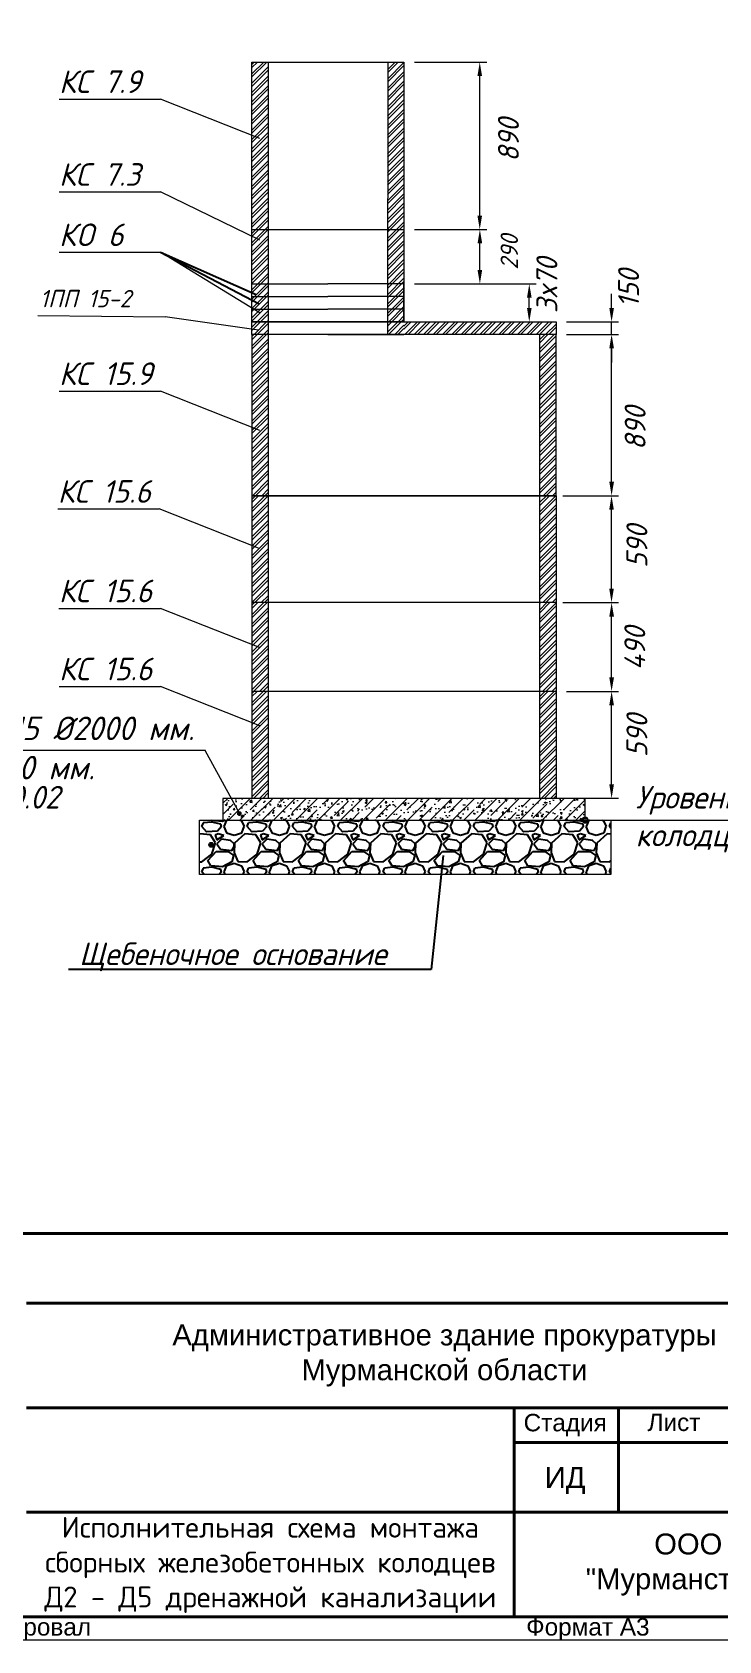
# Model space of a CAD drawing. Header units: millimetres. Extents: x 1064 to 180712, y 574 to 40185.
# Drawn here: x 156811 to 166670, y 574 to 23658 of the extents above; entities that cross this region are included whole.
import ezdxf

# ---------------------------------------------------------------- set-up
doc = ezdxf.new("R2010")
doc.units = ezdxf.units.MM
doc.layers.add('.', color=7, linetype='Continuous', lineweight=0, true_color=0xffffff)
for name, color, linetype, lineweight in [('00-рамка', 7, 'Continuous', 40), ('Канализация К1', 14, 'Continuous', 40), ('норма', 7, 'Continuous', 50), ('Размеры КР', 23, 'Continuous', 13), ('Тонко', 7, 'Continuous', 15)]:
    doc.layers.add(name, color=color, linetype=linetype, lineweight=lineweight)
doc.styles.add('2_5-Ариел', font='arial.ttf', dxfattribs={"height": 2.5})
doc.styles.add('3_0-Ариел', font='arial.ttf', dxfattribs={"height": 3})
doc.styles.add('GOST-2.304_Type-B_italic', font='GOST Common Italic.ttf')
doc.styles.add('Line_GUGK', font='GOST Common.ttf')
doc.styles.add('ГОСТ', font='GOST Common Italic.ttf', dxfattribs={"height": 300})
doc.styles.add('ГП-ариель', font='arial.ttf')
doc.linetypes.add('MYOTKOS', pattern='A,0.25,["|",Line_GUGK,S=0.5,R=0,X=0,Y=0.1],0.5,["|",Line_GUGK,S=0.9,R=0,X=0,Y=0.3],0.25', length=1)
doc.dimstyles.new('М 50', dxfattribs={"dimscale": 0, "dimtxt": 300, "dimasz": 200, "dimexe": 100, "dimexo": 150, "dimgap": 70, "dimtad": 1, "dimdec": 0, "dimlfac": 0.5, "dimdsep": 46, "dimtxsty": 'ГОСТ', "dimcen": 100, "dimdle": 150, "dimclrd": 256, "dimclre": 256, "dimclrt": 256, "dimazin": 3, "dimtfac": 1, "dimtdec": 0, "dimtmove": 1, "dimatfit": 3, "dimfxl": 100, "dimtolj": 1, "dimlwd": -1, "dimlwe": -1, "dimarcsym": 0})
pattern_1 = [(45, (-265703.28, -581631.07), (-67.351921, 67.351921), []), (45, (-265658.38, -581631.07), (-67.351921, 67.351921), [])]
pattern_2 = [(45, (-267289.36, -631709.12), (-67.351921, 67.351921), []), (45, (-267244.46, -631709.12), (-67.351921, 67.351921), [])]

# ---------------------------------------------------------------- blocks, each defined once
blk = doc.blocks.new('*D134')
at = {"layer": 'Defpoints', "color": 0, "transparency": 16777216}
for p in [(164333, 14198), (165130, 14198), (164333, 12664)]:
    blk.add_point(p, dxfattribs=at)
at = {"layer": 'Размеры КР', "transparency": 16777216}
for p, q in [((164483, 14198), (165230, 14198)), ((165130, 12864), (165130, 13998)), ((164483, 12664), (165230, 12664))]:
    blk.add_line(p, q, dxfattribs=at)
for points in [[(165097, 13998), (165164, 13998), (165130, 14198)], [(165097, 12864), (165164, 12864), (165130, 12664)]]:
    blk.add_solid(points, dxfattribs=at)
at = {"layer": 'Размеры КР', "lineweight": 13, "transparency": 16777216, "insert": (165493, 13562), "char_height": 300, "attachment_point": 5, "rotation": 90, "style": 'ГОСТ'}
blk.add_mtext('\\A1;590', dxfattribs=at)
blk = doc.blocks.new('*D135')
at = {"layer": 'Defpoints', "color": 0, "transparency": 16777216}
for p in [(164333, 19320), (165130, 19320), (164333, 17006)]:
    blk.add_point(p, dxfattribs=at)
at = {"layer": 'Размеры КР', "transparency": 16777216}
for p, q in [((164483, 19320), (165230, 19320)), ((165130, 17206), (165130, 19120)), ((164483, 17006), (165230, 17006))]:
    blk.add_line(p, q, dxfattribs=at)
for points in [[(165097, 19120), (165164, 19120), (165130, 19320)], [(165097, 17206), (165164, 17206), (165130, 17006)]]:
    blk.add_solid(points, dxfattribs=at)
at = {"layer": 'Размеры КР', "lineweight": 13, "transparency": 16777216, "insert": (165468, 17973), "char_height": 300, "attachment_point": 5, "rotation": 90, "style": 'ГОСТ'}
blk.add_mtext('\\A1;890', dxfattribs=at)
blk = doc.blocks.new('*D139')
at = {"layer": 'Defpoints', "color": 0, "transparency": 16777216}
for p in [(162149, 20046), (163948, 20046), (162149, 19501)]:
    blk.add_point(p, dxfattribs=at)
at = {"layer": 'Размеры КР', "transparency": 16777216}
for p, q in [((162299, 20046), (164048, 20046)), ((163948, 19701), (163948, 19846)), ((162299, 19501), (164048, 19501))]:
    blk.add_line(p, q, dxfattribs=at)
for points in [[(163915, 19846), (163982, 19846), (163948, 20046)], [(163915, 19701), (163982, 19701), (163948, 19501)]]:
    blk.add_solid(points, dxfattribs=at)
at = {"layer": 'Размеры КР', "lineweight": 13, "transparency": 16777216, "insert": (164201, 20023), "char_height": 300, "attachment_point": 5, "rotation": 90, "style": 'ГОСТ'}
blk.add_mtext('\\A1;3x70', dxfattribs=at)
blk = doc.blocks.new('*D140')
at = {"layer": 'Defpoints', "color": 0, "transparency": 16777216}
for p in [(162149, 20826), (163239, 20826), (162149, 20046)]:
    blk.add_point(p, dxfattribs=at)
at = {"layer": 'Размеры КР', "transparency": 16777216}
for p, q in [((162299, 20826), (163339, 20826)), ((163239, 20246), (163239, 20626)), ((162299, 20046), (163339, 20046))]:
    blk.add_line(p, q, dxfattribs=at)
for points in [[(163205, 20626), (163272, 20626), (163239, 20826)], [(163205, 20246), (163272, 20246), (163239, 20046)]]:
    blk.add_solid(points, dxfattribs=at)
at = {"layer": 'Размеры КР', "lineweight": 13, "transparency": 16777216, "insert": (163661, 20501), "char_height": 300, "attachment_point": 5, "rotation": 90, "style": 'ГОСТ'}
blk.add_mtext('\\A1;{\\H0.83333x;290}', dxfattribs=at)
blk = doc.blocks.new('*D141')
at = {"layer": 'Defpoints', "color": 0, "transparency": 16777216}
for p in [(162149, 23230), (163237, 23230), (162149, 20826)]:
    blk.add_point(p, dxfattribs=at)
at = {"layer": 'Размеры КР', "transparency": 16777216}
for p, q in [((162299, 23230), (163337, 23230)), ((163237, 21026), (163237, 23030)), ((162299, 20826), (163337, 20826))]:
    blk.add_line(p, q, dxfattribs=at)
for points in [[(163204, 23030), (163270, 23030), (163237, 23230)], [(163204, 21026), (163270, 21026), (163237, 20826)]]:
    blk.add_solid(points, dxfattribs=at)
at = {"layer": 'Размеры КР', "lineweight": 13, "transparency": 16777216, "insert": (163649, 22109), "char_height": 300, "attachment_point": 5, "rotation": 90, "style": 'ГОСТ'}
blk.add_mtext('\\A1;890', dxfattribs=at)
blk = doc.blocks.new('*D148')
at = {"layer": 'Defpoints', "color": 0, "transparency": 16777216}
for p in [(164281, 17006), (165129, 17006), (164281, 15472)]:
    blk.add_point(p, dxfattribs=at)
at = {"layer": 'Размеры КР', "transparency": 16777216}
for p, q in [((164431, 17006), (165229, 17006)), ((165129, 15672), (165129, 16806)), ((164431, 15472), (165229, 15472))]:
    blk.add_line(p, q, dxfattribs=at)
for points in [[(165096, 16806), (165162, 16806), (165129, 17006)], [(165096, 15672), (165162, 15672), (165129, 15472)]]:
    blk.add_solid(points, dxfattribs=at)
at = {"layer": 'Размеры КР', "lineweight": 13, "transparency": 16777216, "insert": (165493, 16277), "char_height": 300, "attachment_point": 5, "rotation": 90, "style": 'ГОСТ'}
blk.add_mtext('\\A1;590', dxfattribs=at)
blk = doc.blocks.new('*D149')
at = {"layer": 'Defpoints', "color": 0, "transparency": 16777216}
for p in [(164333, 15472), (165130, 15472), (164333, 14198)]:
    blk.add_point(p, dxfattribs=at)
at = {"layer": 'Размеры КР', "transparency": 16777216}
for p, q in [((164483, 15472), (165230, 15472)), ((165130, 14398), (165130, 15272)), ((164483, 14198), (165230, 14198))]:
    blk.add_line(p, q, dxfattribs=at)
for points in [[(165097, 15272), (165164, 15272), (165130, 15472)], [(165097, 14398), (165164, 14398), (165130, 14198)]]:
    blk.add_solid(points, dxfattribs=at)
at = {"layer": 'Размеры КР', "lineweight": 13, "transparency": 16777216, "insert": (165463, 14814), "char_height": 300, "attachment_point": 5, "rotation": 90, "style": 'ГОСТ'}
blk.add_mtext('\\A1;490', dxfattribs=at)
blk = doc.blocks.new('*D151')
at = {"layer": 'Defpoints', "color": 0, "transparency": 16777216}
for p in [(164333, 19501), (165130, 19501), (164333, 19320)]:
    blk.add_point(p, dxfattribs=at)
at = {"layer": 'Размеры КР', "transparency": 16777216}
for p, q in [((165130, 19701), (165130, 19901)), ((164483, 19501), (165230, 19501)), ((165130, 19320), (165130, 19501)), ((164483, 19320), (165230, 19320)), ((165130, 19120), (165130, 18920))]:
    blk.add_line(p, q, dxfattribs=at)
for points in [[(165097, 19701), (165164, 19701), (165130, 19501)], [(165097, 19120), (165164, 19120), (165130, 19320)]]:
    blk.add_solid(points, dxfattribs=at)
at = {"layer": 'Размеры КР', "lineweight": 13, "transparency": 16777216, "insert": (165374, 19978), "char_height": 300, "attachment_point": 5, "rotation": 90, "style": 'ГОСТ'}
blk.add_mtext('\\A1;150', dxfattribs=at)

msp = doc.modelspace()

# ---------------------------------------------------------------- hatches: boundary and pattern name
at = {"layer": '.', "linetype": 'Continuous', "lineweight": 15}
h = msp.add_hatch(dxfattribs=at)
h.set_pattern_fill('ANSI32', color=0, scale=10)
h.set_pattern_definition(pattern_1)
h.paths.add_polyline_path([(164333.4, 14197.5), (164099.4, 14197.5), (164099.4, 12663.5), (164333.4, 12663.5)])
h.paths.add_polyline_path([(165905.9, 13111.4), (165905.9, 14032.8), (165455.9, 14032.8), (165455.9, 13111.4)], flags=9)
h.paths.add_polyline_path([(165963.9, 14463.1), (165963.9, 15384.6), (165513.9, 15384.6), (165513.9, 14463.1)], flags=9)
h.paths.add_polyline_path([(165984, 16245.7), (165984, 17167.2), (165534, 17167.2), (165534, 16245.7)], flags=9)
h.paths.add_polyline_path([(166057.5, 17818.4), (166057.5, 18454.1), (165607.5, 18454.1), (165607.5, 17818.4)], flags=9)
h.paths.add_polyline_path([(164075.2, 18220.8), (164075.2, 19013.7), (163675.2, 19013.7), (163675.2, 18220.8)], flags=9)
h.paths.add_polyline_path([(164264.1, 19418.4), (164264.1, 20211.3), (163864.1, 20211.3), (163864.1, 19418.4)], flags=9)
h.paths.add_polyline_path([(164243.5, 20721.7), (164243.5, 21814.6), (163793.5, 21814.6), (163793.5, 20721.7)], flags=9)
h.paths.add_polyline_path([(160518.3, 22656.2), (161719.3, 22656.2), (161719.3, 23584.7), (160518.3, 23584.7)], flags=9)
h.paths.add_polyline_path([(160399.8, 36591.7), (161625.5, 36591.7), (161625.5, 37520.3), (160399.8, 37520.3)], flags=9)
h.paths.add_polyline_path([(157338.4, 35445.2), (159014.9, 35445.2), (159014.9, 35931.9), (157338.4, 35931.9)], flags=9)
h.paths.add_polyline_path([(157311.8, 34038.8), (159003.7, 34038.8), (159003.7, 34525.5), (157311.8, 34525.5)], flags=9)
h.paths.add_polyline_path([(157311.8, 33235.7), (158555.6, 33235.7), (158555.6, 33722.4), (157311.8, 33722.4)], flags=9)
h.paths.add_polyline_path([(157177.2, 21429.7), (158853.7, 21429.7), (158853.7, 21916.4), (157177.2, 21916.4)], flags=9)
h.paths.add_polyline_path([(157177.2, 20097.6), (158869.2, 20097.6), (158869.2, 20584.3), (157177.2, 20584.3)], flags=9)
h.paths.add_polyline_path([(157177.2, 19393.5), (158869.2, 19393.5), (158869.2, 19880.2), (157177.2, 19880.2)], flags=9)
h.paths.add_polyline_path([(157177.2, 18690.3), (158421.1, 18690.3), (158421.1, 19177), (157177.2, 19177)], flags=9)
h.paths.add_polyline_path([(157177.2, 17239.9), (159100.9, 17239.9), (159100.9, 17726.6), (157177.2, 17726.6)], flags=9)
h.paths.add_polyline_path([(157177.2, 15558), (159100.9, 15558), (159100.9, 16044.7), (157177.2, 16044.7)], flags=9)
h.paths.add_polyline_path([(157177.2, 14276), (159100.9, 14276), (159100.9, 14762.7), (157177.2, 14762.7)], flags=9)
h.paths.add_polyline_path([(154366.8, 11491.1), (157500.8, 11491.1), (157500.8, 12520.3), (154366.8, 12520.3)], flags=9)
h.paths.add_polyline_path([(155307.6, 12851), (159886.7, 12851), (159886.7, 13921.3), (155307.6, 13921.3)], flags=9)
h.paths.add_polyline_path([(165394.9, 11785.8), (169395.5, 11785.8), (169395.5, 12923.3), (165394.9, 12923.3)], flags=9)
h.paths.add_polyline_path([(157311.8, 31406.6), (159235.5, 31406.6), (159235.5, 31893.4), (157311.8, 31893.4)], flags=9)
h.paths.add_polyline_path([(157311.8, 29724.7), (159235.5, 29724.7), (159235.5, 30211.4), (157311.8, 30211.4)], flags=9)
h.paths.add_polyline_path([(157311.8, 28442.7), (159235.5, 28442.7), (159235.5, 28929.4), (157311.8, 28929.4)], flags=9)
h.paths.add_polyline_path([(154501.4, 25657.8), (157635.3, 25657.8), (157635.3, 26687), (154501.4, 26687)], flags=9)
h.paths.add_polyline_path([(155442.1, 27017.7), (160021.2, 27017.7), (160021.2, 28088), (155442.1, 28088)], flags=9)
h.paths.add_polyline_path([(165529.5, 25952.5), (169530.1, 25952.5), (169530.1, 27090), (165529.5, 27090)], flags=9)
at = {"layer": '.', "linetype": 'MYOTKOS'}
h = msp.add_hatch(dxfattribs=at)
h.set_pattern_fill('ANSI32', color=0, scale=10)
h.set_pattern_definition(pattern_2)
h.paths.add_polyline_path([(146433.9, 23556), (146199.9, 23556), (146199.9, 21061), (146433.9, 21061)])
h.paths.add_polyline_path([(146433.9, 21061), (146199.9, 21061), (146199.9, 20281), (146433.9, 20281)])
h.paths.add_polyline_path([(146433.9, 20281), (146199.9, 20281), (146199.9, 19501), (146433.9, 19501)])
h.paths.add_polyline_path([(148383.9, 21061), (148148.8, 21061), (148148.5, 20281), (148383.9, 20281)])
h.paths.add_polyline_path([(148383.9, 20281), (148148.5, 20281), (148148.1, 19501.4), (148383.9, 19501.5)])
h.paths.add_polyline_path([(146433.9, 19500.6), (146199.9, 19500.5), (146199.9, 19319.5), (146433.9, 19319.5)])
h.paths.add_polyline_path([(148383.9, 19500.5), (148148.1, 19500.6), (148148, 19319.9), (148383.9, 19320)])
h.paths.add_polyline_path([(150567.9, 19500.5), (148383.9, 19500.5), (148383.9, 19319.5), (150567.9, 19319.5)])
h.paths.add_polyline_path([(150567.9, 19319.5), (150333.9, 19319.5), (150333.9, 18565.5), (150333.9, 17005.5), (150567.9, 17005.5)])
h.paths.add_polyline_path([(146433.9, 18565.5), (146433.9, 19319.1), (146199.9, 19319), (146199.9, 17005.5), (146433.9, 17005.5)])
h.paths.add_polyline_path([(160199.4, 23229.7), (159965.4, 23229.7), (159965.4, 21061.5), (159965.4, 20825.7), (160199.4, 20825.7)])
h.paths.add_polyline_path([(160199.4, 20825.7), (159965.4, 20825.7), (159965.4, 20281.5), (159965.4, 20045.7), (160199.4, 20045.7)])
h.paths.add_polyline_path([(162149.4, 20825.7), (161914.2, 20825.7), (161913.8, 20045.7), (162149.4, 20045.7), (162149.4, 20281.5)])
h.paths.add_polyline_path([(162149.4, 21061.5), (162149.4, 23229.7), (161915.3, 23229.7), (161914.2, 20825.7), (162149.4, 20825.7)])
h.paths.add_polyline_path([(160199.4, 20045.7), (159965.4, 20045.7), (159965.4, 19864.3), (160199.4, 19864.3)])
h.paths.add_polyline_path([(160199.4, 19864.3), (159965.4, 19864.3), (159965.4, 19863.7), (159965.4, 19682.5), (160199.4, 19682.5)])
h.paths.add_polyline_path([(160199.4, 19682.5), (159965.4, 19682.5), (159965.4, 19501.5), (160199.4, 19501.5)])
h.paths.add_polyline_path([(160199.4, 19500.8), (159965.4, 19500.8), (159965.4, 19500.5), (159965.4, 19319.5), (160199.4, 19319.5)])
h.paths.add_polyline_path([(162149.4, 20045.7), (161913.8, 20045.7), (161913.7, 19864.3), (162149.4, 19864.3)])
h.paths.add_polyline_path([(162149.4, 19864.3), (161913.7, 19864.3), (161913.7, 19682.5), (162149.4, 19682.5)])
h.paths.add_polyline_path([(162149.4, 19682.5), (161913.7, 19682.5), (161913.6, 19501.9), (162149.4, 19502)])
h.paths.add_polyline_path([(162149.4, 19500.8), (161913.6, 19500.8), (161913.5, 19319.9), (162149.4, 19320)])
h = msp.add_hatch(dxfattribs=at)
h.set_pattern_fill('ANSI32', color=0, scale=10)
h.set_pattern_definition([(45, (-285194.13, -631709.12), (-67.351921, 67.351921), []), (45, (-285149.22, -631709.12), (-67.351921, 67.351921), [])])
h.paths.add_polyline_path([(164333.4, 19501), (162149.4, 19501), (162149.4, 19500.5), (162149.4, 19319.5), (164333.4, 19319.5)])
h = msp.add_hatch(dxfattribs=at)
h.set_pattern_fill('ANSI32', color=0, scale=10)
h.set_pattern_definition(pattern_2)
h.paths.add_polyline_path([(160199.4, 18565.5), (160199.4, 19319.1), (159965.4, 19319), (159965.4, 19318.8), (159965.4, 17005.5), (160199.4, 17005.5)])
h.paths.add_polyline_path([(164333.4, 19319.5), (164099.4, 19319.5), (164099.4, 18565.5), (164099.4, 17005.5), (164333.4, 17005.5)])
at = {"layer": '.', "linetype": 'Continuous', "lineweight": 15}
h = msp.add_hatch(dxfattribs=at)
h.set_pattern_fill('ANSI32', color=0, scale=10)
h.set_pattern_definition([(45, (-265837.84, -592989.78), (-67.351921, 67.351921), []), (45, (-265792.94, -592989.78), (-67.351921, 67.351921), [])])
h.paths.add_polyline_path([(159965.4, 15471.5), (160199.4, 15471.5), (160199.4, 17005.5), (159965.4, 17005.5)])
h.paths.add_polyline_path([(164333.4, 17005.5), (164099.4, 17005.5), (164099.4, 15471.5), (164333.4, 15471.5)])
h = msp.add_hatch(dxfattribs=at)
h.set_pattern_fill('ANSI32', color=0, scale=10)
h.set_pattern_definition([(45, (-265703.28, -580097.07), (-67.351921, 67.351921), []), (45, (-265658.38, -580097.07), (-67.351921, 67.351921), [])])
h.paths.add_polyline_path([(160199.4, 15471.5), (159965.4, 15471.5), (159965.4, 14197.5), (160199.4, 14197.5)])
at = {"layer": '.', "linetype": 'MYOTKOS'}
h = msp.add_hatch(dxfattribs=at)
h.set_pattern_fill('ANSI32', color=0, scale=10)
h.set_pattern_definition([(45, (-255600.11, -631709.12), (-67.351921, 67.351921), []), (45, (-255555.2, -631709.12), (-67.351921, 67.351921), [])])
h.paths.add_polyline_path([(164333.4, 15471.5), (164099.4, 15471.5), (164099.4, 14197.5), (164333.4, 14197.5)])
at = {"layer": '.', "linetype": 'Continuous', "lineweight": 15}
h = msp.add_hatch(dxfattribs=at)
h.set_pattern_fill('ANSI32', color=0, scale=10)
h.set_pattern_definition(pattern_1)
h.paths.add_polyline_path([(160199.4, 14197.5), (159965.4, 14197.5), (159965.4, 12663.5), (160199.4, 12663.5)])
h = msp.add_hatch()
h.set_pattern_fill('GRAVEL', color=256, scale=650)
h.set_pattern_definition([(228.0127875, (-1388125.906, -224345.596), (-5200, -5850), [87.4484, -8657.40723]), (184.9697407, (-1388184.406, -224410.596), (7800, 650), [150.0642, -14856.3511]), (132.510447, (-1388333.906, -224423.596), (6500, -7150), [105.8122, -10475.4212]), (267.273689, (-1388587.406, -224586.096), (650, 13000), [136.6547, -13528.81273]), (292.8336542, (-1388593.906, -224722.596), (-3250, 7800), [134.00075, -13266.09253]), (357.273689, (-1388541.906, -224846.096), (-13000, 650), [136.6547, -13528.81273]), (37.6942405, (-1388405.406, -224852.596), (-8450, -6500), [180.71885, -17891.15156]), (72.2553284, (-1388262.406, -224742.096), (4550, 14300), [170.6172, -16891.10897]), (121.4295656, (-1388210.406, -224579.596), (-5200, 8450), [137.1175, -13574.64752]), (175.2363583, (-1388281.906, -224462.596), (7150, -650), [156.5408, -7670.49568]), (222.3974378, (-1388437.906, -224449.596), (-7800, -7150), [202.4412, -20041.69375]), (138.814075, (-1387943.906, -224592.596), (-4550, 3900), [69.09565, -6840.49913]), (171.4692344, (-1387995.906, -224547.096), (8450, -1300), [131.45405, -13013.98242]), (225, (-1388125.9, -224527.6), (-7e-14, -650), [91.92365, -827.31517]), (203.1985905, (-1388171.41, -224449.6), (3250, 1300), [49.5027, -4900.74982]), (291.8014095, (-1388216.91, -224469.1), (-650, 1950), [70.00695, -3430.35017]), (30.9637565, (-1388190.91, -224534.1), (1950, 1300), [113.70385, -3676.41488]), (161.565051, (-1388093.4, -224475.6), (1300, -650), [82.21915, -1973.26133]), (16.3895403, (-1388593.906, -224469.096), (6500, 1950), [115.18, -11402.84935]), (70.346176, (-1388483.406, -224436.596), (-2600, -7150), [96.62965, -9566.31504]), (293.1985905, (-1388093.41, -224345.6), (-1300, 3250), [99.00475, -4851.24777]), (343.6104597, (-1388054.406, -224436.596), (-6500, 1950), [115.18, -11402.84935]), (339.443955, (-1388593.91, -224872.096), (-3250, 1300), [111.072, -5442.53043]), (294.7751406, (-1388489.906, -224911.096), (-3250, 7150), [93.0657, -9213.518]), (66.8014095, (-1388086.91, -224995.6), (1300, 3250), [99.00475, -4851.24777]), (17.3540246, (-1388047.906, -224904.596), (-8450, -2600), [108.96015, -10787.02535]), (69.443955, (-1388405.41, -224995.596), (-1300, -3250), [55.536, -5498.06643]), (101.3099325, (-1388125.9, -224995.6), (-650, 2600), [33.1435, -3281.21918]), (165.963757, (-1388132.4, -224963.1), (1950, -650), [134.00075, -2546.0179]), (186.009006, (-1388262.406, -224930.596), (6500, 650), [124.1825, -12294.05006]), (303.690068, (-1388190.9, -224592.6), (-650, 1300), [93.7443, -2249.86403]), (353.1572266, (-1388138.906, -224670.596), (11050, -1300), [163.6661, -16202.9157]), (60.945396, (-1387976.406, -224690.096), (-2600, -4550), [66.9214, -6625.2382]), (90, (-1387943.9, -224631.6), (-650, 650), [39, -611]), (120.256437, (-1388275.406, -224911.096), (2600, -4550), [90.3006, -8939.788]), (48.0127875, (-1388320.906, -224833.096), (5200, 5850), [174.8968, -8569.95883]), (0, (-1388203.9, -224703.1), (650, 650), [169, -481]), (325.3048465, (-1388034.906, -224703.096), (6500, -4550), [102.7741, -10174.6283]), (254.054604, (-1387950.41, -224761.6), (-650, -2600), [94.6413, -4637.43013]), (207.6459754, (-1387976.406, -224852.596), (-12350, -6500), [154.09225, -15255.15822]), (175.4260787, (-1388112.906, -224924.096), (-8450, 650), [163.01935, -16138.89772])])
h.paths.add_polyline_path([(165120.8, 11571.5), (165120.8, 12351.5), (159211.9, 12351.5), (159211.9, 11571.5)])
at = {"layer": 'Размеры КР', "lineweight": 13}
h = msp.add_hatch(dxfattribs=at)
h.set_pattern_fill('AR-CONC', scale=39)
h.set_pattern_definition([(50, (-1313118.81, -232984.43), (279.73147, -24.473333), [29.25, -321.75]), (355, (-1313118.8, -232984.43), (-54.11302, 293.35493), [23.4, -257.4]), (100.451444, (-1313095.5, -232986.47), (225.61845, 268.881596), [24.858675, -273.445424]), (46.1842, (-1313118.8, -232906.43), (416.22412, -64.55252), [43.875, -482.625]), (96.635635, (-1313084.13, -232911.8), (364.51816, 379.90625), [37.28803, -410.16837]), (351.184164, (-1313118.8, -232906.43), (364.51816, 379.90625), [35.1, -386.1]), (21, (-1313079.81, -232925.93), (232.79375, -157.021367), [29.25, -321.75]), (326, (-1313079.8, -232925.93), (94.89298, 282.80852), [23.4, -257.4]), (71.451445, (-1313060.41, -232939.02), (327.686727, 125.78715), [24.858674, -273.445424]), (37.5, (-1313118.81, -232984.43), (4.7423436, 129.828603), [0, -254.28, 0, -261.3, 0, -258.375]), (7.5, (-1313118.81, -232984.43), (102.59712, 153.820568), [0, -148.98, 0, -248.43, 0, -98.475]), (327.5, (-1313205.78, -232984.43), (208.19075, -8.7964), [0, -97.5, 0, -304.2, 0, -403.65]), (317.5, (-1313244.78, -232984.43), (227.442606, 39.040943), [0, -126.75, 0, -202.02, 0, -286.65])])
h.paths.add_polyline_path([(159549.4, 12663.5), (159549.4, 12351.5), (164712.5, 12351.5, -0.4142136), (164749.4, 12388.4), (164749.4, 12663.5)])
h = msp.add_hatch(dxfattribs=at)
h.set_pattern_fill('ANSI35', scale=910)
h.set_pattern_definition([(45, (-1313118.81, -232984.43), (-160.866793, 160.866793), []), (45, (-1312957.95, -232984.43), (-160.866793, 160.866793), [284.375, -56.875, 0, -56.875])])
h.paths.add_polyline_path([(159549.4, 12663.5), (159549.4, 12351.5), (164712.5, 12351.5, -0.4142136), (164749.4, 12388.4), (164749.4, 12663.5)])
at = {"layer": 'Тонко', "lineweight": 15}
for points in [[(159821, 12444.9, 1), (159751.4, 12444.9, 1)], [(159417, 11996.9, 1), (159347.4, 11996.9, 1)]]:
    msp.add_hatch(color=256, dxfattribs=at).paths.add_polyline_path(points)

# ---------------------------------------------------------------- linework, layer by layer
at = {"lineweight": 13}
for p, q in [((157196.5, 22696.9), (158654.9, 22696.9)), ((160078.2, 22134.2), (158654.9, 22696.9)), ((157196.5, 21364.8), (158654.9, 21364.8)), ((160078.2, 20671.5), (158654.9, 21364.8)), ((157196.5, 20499.6), (158654.9, 20499.6)), ((160085.7, 19624.2), (158654.9, 20499.6)), ((156890.8, 19591.3), (158718.8, 19571.6)), ((160062.5, 19384), (158718.8, 19571.6)), ((157196.5, 18506.7), (158654.9, 18506.7)), ((160078.2, 17943.9), (158654.9, 18506.7)), ((157177.6, 16816.5), (158636, 16816.5)), ((160059.3, 16253.7), (158636, 16816.5)), ((157194.2, 15388.6), (158652.6, 15388.6)), ((160075.9, 14825.8), (158652.6, 15388.6)), ((157196.5, 14268.8), (158654.9, 14268.8)), ((160078.2, 13706), (158654.9, 14268.8)), ((155379.1, 13356), (159297.7, 13356)), ((159291, 13356), (159787.1, 12444.9)), ((164749.4, 12351.5), (168493.9, 12351.5))]:
    msp.add_line(p, q, dxfattribs=at)
at = {"linetype": 'MYOTKOS'}
for p, q in [((158654.9, 20499.6), (160068.9, 19762)), ((158654.9, 20499.6), (160026.6, 19894.6)), ((162711.1, 11844.8), (162540.6, 10205.1)), ((162540.6, 10205.1), (157330.6, 10205.1))]:
    msp.add_line(p, q, dxfattribs=at)
at = {"layer": '00-рамка', "lineweight": 40}
for p, q in [((150230.8, 6418), (168730.8, 6418)), ((156730.8, 5418), (168730.8, 5418)), ((156730.8, 3918), (168730.8, 3918)), ((163730.8, 3918), (163730.8, 918)), ((165230.8, 3918), (165230.8, 2418)), ((163730.8, 3418), (168730.8, 3418)), ((156730.8, 2418), (168730.8, 2418))]:
    msp.add_line(p, q, dxfattribs=at)
at = {"layer": '00-рамка', "lineweight": 15}
msp.add_lwpolyline([(141064.1, 40184.6), (169064.1, 40184.6), (169064.1, 584.6), (141064.1, 584.6)], close=True, dxfattribs=at)
at = {"layer": '00-рамка', "lineweight": 40}
msp.add_lwpolyline([(142397.4, 39851.3), (168730.8, 39851.3), (168730.8, 918), (142397.4, 918)], close=True, dxfattribs=at)
at = {"layer": 'Канализация К1', "color": 0, "linetype": 'Continuous', "lineweight": 15}
for p, q in [((159965.4, 21061.5), (159965.4, 23229.7)), ((159965.4, 23229.7), (162149.4, 23229.7)), ((162149.4, 23229.7), (162149.4, 21061.5)), ((159965.4, 20281.5), (159965.4, 21061.5)), ((162149.4, 21061.5), (162149.4, 20281.5)), ((159965.4, 20825.7), (162149.4, 20825.7)), ((159965.4, 19501.5), (159965.4, 20281.5)), ((162149.4, 20281.5), (162149.4, 19501.5)), ((159965.4, 19863.7), (159965.4, 20045.7)), ((159965.4, 20045.7), (161057.3, 20045.7)), ((159965.4, 19682.3), (159965.4, 19864.3)), ((159965.4, 19864.3), (161057.3, 19864.3)), ((162149.4, 20045.7), (161057.5, 20045.7)), ((162149.4, 19864.3), (161057.5, 19864.3)), ((162149.4, 19863.7), (162149.4, 20045.7)), ((162149.4, 19682.3), (162149.4, 19864.3)), ((159965.4, 19500.5), (159965.4, 19682.5)), ((159965.4, 19682.5), (161057.3, 19682.5)), ((162149.4, 19682.5), (161057.5, 19682.5)), ((162149.4, 19500.5), (162149.4, 19682.5)), ((162149.4, 19502), (159965.4, 19501)), ((159965.4, 19501.5), (161057.3, 19501.5)), ((159965.4, 19319), (159965.4, 19501)), ((159965.4, 19318.8), (159965.4, 19500.8)), ((159965.4, 19500.8), (161057.3, 19500.8)), ((161057.4, 19501.5), (162149.4, 19501)), ((162149.4, 19501.5), (161057.5, 19501.5)), ((162149.4, 19500.8), (161057.5, 19500.8)), ((162149.4, 19501), (164333.4, 19501)), ((164333.4, 19500.5), (164333.4, 19319.5)), ((162149.4, 19320), (159965.4, 19319)), ((161057.4, 19319.5), (162149.4, 19319)), ((164333.4, 17005.5), (159965.4, 17005.5)), ((159965.4, 17005.5), (159965.4, 15471.5)), ((164333.4, 17005.5), (159965.4, 17005.5)), ((164333.4, 15471.5), (159965.4, 15471.5)), ((159965.4, 15471.5), (159965.4, 14197.5)), ((164333.4, 14197.5), (159965.4, 14197.5)), ((159965.4, 14197.5), (159965.4, 12663.5)), ((164333.4, 14197.5), (159965.4, 14197.5))]:
    msp.add_line(p, q, dxfattribs=at)
for points in [[(164333.4, 17005.5), (164333.4, 15471.5)], [(164333.4, 15471.5), (164333.4, 14197.5)], [(164333.4, 14197.5), (164333.4, 12663.5)]]:
    msp.add_lwpolyline(points, dxfattribs=at)
at = {"layer": 'норма', "lineweight": 15, "ltscale": 2}
for p, q in [((159211.9, 11962.1), (159211.9, 12351.5)), ((165120.8, 12351.5), (165120.8, 11962.1))]:
    msp.add_line(p, q, dxfattribs=at)
at = {"layer": 'Размеры КР', "color": 250, "lineweight": 13}
for points in [[(160199.4, 23229.7), (160199.4, 18565.5)], [(161915.3, 23229.7), (161913.5, 19319.1)], [(162149.4, 17005.5), (164333.4, 17005.5), (164333.4, 19319.5), (159965.4, 19319.5), (159965.4, 17005.5), (162149.4, 17005.5)], [(164099.4, 18565.5), (164099.4, 19319.5)], [(160199.4, 18565.5), (160199.4, 17005.5)], [(164099.4, 17005.5), (164099.4, 18565.5)], [(160199.4, 17005.5), (160199.4, 15471.5)], [(164099.4, 15471.5), (164099.4, 17005.5)], [(160199.4, 15471.5), (160199.4, 14197.5)], [(164099.4, 14197.5), (164099.4, 15471.5)], [(160199.4, 14197.5), (160199.4, 12663.5)], [(164099.4, 12663.5), (164099.4, 14197.5)], [(159549.4, 12663.5), (159549.4, 12351.5), (164749.4, 12351.5), (164749.4, 12663.5), (159549.4, 12663.5)]]:
    msp.add_lwpolyline(points, dxfattribs=at)
msp.add_lwpolyline([(165120.8, 11571.5), (159211.9, 11571.5), (159211.9, 12351.5), (165120.8, 12351.5)], close=True, dxfattribs=at)
at = {"layer": 'Размеры КР', "color": 250, "lineweight": 30}
msp.add_circle((164749.4, 12351.5), 36.9, dxfattribs=at)
at = {"layer": 'Тонко', "lineweight": 15, "ltscale": 2}
for p, q in [((164384.6, 14196.6), (164385.6, 14197.5)), ((159722.4, 12662.6), (159722.4, 12662.6)), ((164384.6, 12662.6), (164385.6, 12663.5))]:
    msp.add_line(p, q, dxfattribs=at)
at = {"layer": 'Тонко', "lineweight": 15}
msp.add_circle((159382.2, 11996.9), 34.8, dxfattribs=at)

# ---------------------------------------------------------------- texts
at = {"lineweight": 15, "style": 'GOST-2.304_Type-B_italic'}
for s, height, p in [('КС 7.9', 324.48, (157196.5, 22785.3)), ('КС 7.3', 324.48, (157196.5, 21453.2)), ('КO 6', 324.48, (157196.5, 20588)), ('1ПП 15-2', 249.6, (156920.5, 19709.8)), ('КС 15.9', 324.48, (157196.5, 18595)), ('КС 15.6', 324.48, (157177.6, 16904.8)), ('КС 15.6', 324.48, (157194.2, 15477)), ('КС 15.6', 324.48, (157196.5, 14357.1))]:
    msp.add_text(s, height=height, dxfattribs=at).set_placement(p)
at = {"attachment_point": 1, "style": 'ГОСТ'}
for s, width, heights, insert, char_height in [('ПН 15 %%C2000 мм.\\PН=120 мм.', 4544.083, [1509.7], (155731.2, 13836.8), 338), ('Щебеночное основание ', 5055.506, [0], (157485.1, 10595.1), 325)]:
    msp.add_mtext_dynamic_manual_height_columns(s, width=width, gutter_width=26, heights=heights, dxfattribs=dict(at, insert=insert, char_height=char_height))
at = {"color": 250, "char_height": 325, "attachment_point": 1, "style": 'ГОСТ'}
for s, insert in [('Уровень низа колодца 30.02 ', (151710.7, 12842)), ('Уровень низа \\Pколодца 30.34', (165476.2, 12842))]:
    msp.add_mtext_dynamic_manual_height_columns(s, width=5522.333, gutter_width=26, heights=[0], dxfattribs=dict(at, insert=insert))
at = {"layer": '00-рамка', "style": '2_5-Ариел'}
for s, height, p in [('Стадия', 250, (163866.9, 3580.2)), ('Лист', 250, (165646.1, 3584.5)), ('ИД', 300, (164170.2, 2767)), ('Копировал', 250, (155902.9, 649)), ('Формат А3', 250, (163902.9, 649))]:
    msp.add_text(s, height=height, dxfattribs=at).set_placement(p)
at = {"layer": '00-рамка', "char_height": 300, "attachment_point": 5}
for s, insert, width, style in [('Административное здание прокуратуры\\PМурманской области', (162730.8, 4668), 12000, '3_0-Ариел'), ('\\pxqc;{\\fISOCPEUR|b0|i0|c204|p34;\\C7;Исполнительная схема монтажа сборных железобетонных колодцев Д\\fISOCPEUR|b0|i0|c0|p34;2 -\\fISOCPEUR|b0|i0|c204|p34; Д5 дренажной канализации}', (160230.8, 1662.6), 7000, 'ГП-ариель'), ('ООО\\P"Мурманстрой"', (166230.8, 1668), 5000, 'ГП-ариель')]:
    msp.add_mtext(s, dxfattribs=dict(at, insert=insert, width=width, style=style))

# ---------------------------------------------------------------- dimensions: what is measured, and where the dimension line sits
at = {"layer": 'Размеры КР', "color": 1, "lineweight": 13}
for base, p1, p2, text, picture, middle in [((163237, 23229.7), (162149.4, 20825.7), (162149.4, 23229.7), '890', '*D141', (163649.3, 22109.5)), ((163238.6, 20825.7), (162149.5, 20045.7), (162149.4, 20825.7), '{\\H0.83333x;290}', '*D140', (163661.2, 20500.7)), ((163948.2, 20045.7), (162149.5, 19501), (162149.5, 20045.7), '3x70', '*D139', (164201.4, 20023.3)), ((165130.3, 19501), (164333.5, 19319.5), (164333.5, 19501), '150', '*D151', (165373.5, 19978.2)), ((165130.3, 19319.5), (164333.4, 17005.5), (164333.4, 19319.5), '890', '*D135', (165467.7, 17973.1)), ((165128.8, 17005.5), (164281.2, 15471.5), (164281.2, 17005.5), '590', '*D148', (165492.7, 16276.9)), ((165130.3, 15471.5), (164333.4, 14197.5), (164333.4, 15471.5), '490', '*D149', (165462.5, 14814)), ((165130.3, 14197.5), (164333.4, 12663.5), (164333.4, 14197.5), '590', '*D134', (165492.7, 13562.1))]:
    dim = msp.add_linear_dim(base=base, p1=p1, p2=p2, angle=90, text=text, dimstyle='М 50', override={"dimscale": 1, "dimtad": 3, "dimtmove": 2}, dxfattribs=at)
    dim.commit()
    dim.dimension.update_dxf_attribs({"geometry": picture, "text_midpoint": middle, "dimtype": 160, "text_rotation": 90})

doc.saveas('drawing.dxf')
